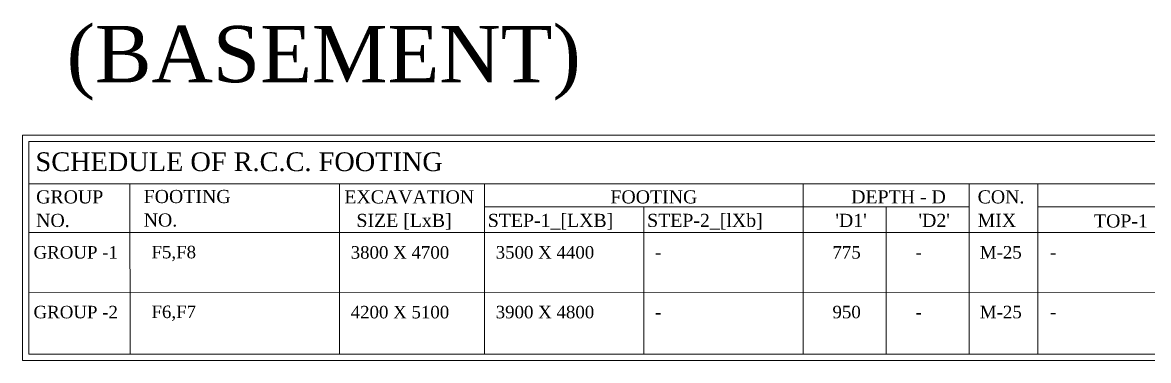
# Model space of a CAD drawing. Header units: inches. Extents: x 10943721 to 11147402, y -2794197 to -2693110.
# Drawn here: x 11049674 to 11058688, y -2737474 to -2734773 of the extents above; entities that cross this region are included whole.
import ezdxf
from ezdxf.enums import TextEntityAlignment as Align

# ---------------------------------------------------------------- set-up
doc = ezdxf.new("R2010")
doc.units = ezdxf.units.IN
doc.header["$LTSCALE"] = 0.5
doc.header["$MEASUREMENT"] = 0
doc.layers.add('S-SHEET', color=251, linetype='Continuous', lineweight=0)
doc.layers.add('S_FOUND-TEXT', color=7, linetype='Continuous', lineweight=0)
doc.styles.add('TEXT', font='times.ttf')

msp = doc.modelspace()

# ---------------------------------------------------------------- linework, layer by layer
at = {"layer": 'S-SHEET', "color": 7}
for p, q in [((11049724.6, -2735723.8, 0), (11063710.2, -2735723, 0)), ((11049724.6, -2735723.8, 0), (11049724.7, -2737424.4, 0)), ((11049724.6, -2737424.4, 0), (11063710.2, -2737423.6, 0))]:
    msp.add_line(p, q, dxfattribs=at)
at = {"layer": 'S-SHEET'}
for p, q in [((11049724.6, -2736061.6, 0), (11063710.2, -2736060.8, 0)), ((11050534.6, -2736061.6, 0), (11050534.8, -2737424.4, 0)), ((11052210.7, -2736063.7, 0), (11052210.8, -2737424.3, 0)), ((11053372.2, -2736061.4, 0), (11053372.3, -2737424.2, 0)), ((11055923.3, -2736061.4, 0), (11055923.4, -2737424.1, 0)), ((11057253.2, -2736061.4, 0), (11057253.4, -2737424, 0)), ((11057801.6, -2736061.4, 0), (11057801.7, -2737424, 0)), ((11053372.2, -2736247.1, 0), (11057253.2, -2736247.1, 0)), ((11054647.8, -2736247.1, 0), (11054647.8, -2737424.1, 0)), ((11056588.3, -2736247.1, 0), (11056588.4, -2737424, 0)), ((11057801.6, -2736247.1, 0), (11061887, -2736246.7, 0)), ((11049724.6, -2736452.2, 0), (11063710.2, -2736451.4, 0)), ((11049724.6, -2736929.5, 0), (11063710.2, -2736928.7, 0))]:
    msp.add_line(p, q, dxfattribs=at)
at = {"layer": 'S-SHEET', "color": 7, "elevation": 0}
msp.add_lwpolyline([(11049674.6, -2735673.7), (11063760.5, -2735673.7), (11063760.2, -2737473.7), (11049674.3, -2737473.7)], close=True, dxfattribs=at)

# ---------------------------------------------------------------- texts
at = {"layer": 'S_FOUND-TEXT', "color": 30, "style": 'TEXT'}
for s, height, p in [('(BASEMENT)  ', 450, (11050027.6, -2735249.8, 0)), ('SCHEDULE OF R.C.C. FOOTING', 150, (11049778.4, -2735960.1, 0))]:
    msp.add_text(s, height=height, dxfattribs=at).set_placement(p)
at = {"layer": 'S_FOUND-TEXT', "color": 143, "style": 'TEXT'}
for s, p in [('GROUP', (11049783.2, -2736218.8, 0)), ('FOOTING', (11050644, -2736215.7, 0)), ('EXCAVATION', (11052250.4, -2736218.8, 0)), ('FOOTING ', (11054380.1, -2736218.7, 0)), ('DEPTH - D', (11056307.7, -2736218.6, 0)), ('CON.', (11057320, -2736218.6, 0)), ('NO.', (11049783.2, -2736406.8, 0)), ('NO.', (11050644, -2736403.7, 0)), ('SIZE [LxB]', (11052347.4, -2736406.8, 0)), ('STEP-1_[LXB] ', (11053398.7, -2736406.8, 0)), ('STEP-2_[lXb] ', (11054674.3, -2736406.7, 0)), ("'D1'", (11056181.5, -2736406.6, 0)), ("'D2'", (11056846.5, -2736406.6, 0)), ('MIX', (11057320, -2736406.6, 0)), ('TOP-1', (11058251.1, -2736410.9, 0))]:
    msp.add_text(s, height=105, dxfattribs=at).set_placement(p)
at = {"layer": 'S_FOUND-TEXT', "color": 1, "style": 'TEXT'}
for s, p in [('GROUP -1', (11049762.4, -2736609.8, 0)), ('F5,F8', (11050706.5, -2736607.7, 0)), ('3800 X 4700', (11052301.2, -2736610.2, 0)), ('3500 X 4400', (11053462, -2736609.8, 0)), ('-', (11054737.6, -2736609.7, 0)), ('775', (11056157.9, -2736609.6, 0)), ('-', (11056822.9, -2736609.5, 0)), ('M-25', (11057337.5, -2736609.6, 0)), ('-', (11057899.9, -2736609.2, 0)), ('GROUP -2', (11049762.4, -2737087.1, 0)), ('F6,F7', (11050706.5, -2737085, 0)), ('4200 X 5100', (11052301.2, -2737087.5, 0)), ('3900 X 4800', (11053462, -2737087.1, 0)), ('950', (11056158, -2737086.9, 0)), ('M-25', (11057337.6, -2737086.9, 0)), ('-', (11054737.6, -2737087, 0)), ('-', (11056822.9, -2737086.8, 0)), ('-', (11057900, -2737086.5, 0))]:
    msp.add_text(s, height=100, dxfattribs=at).set_placement(p, align=Align.MIDDLE_LEFT)

doc.saveas('drawing.dxf')
